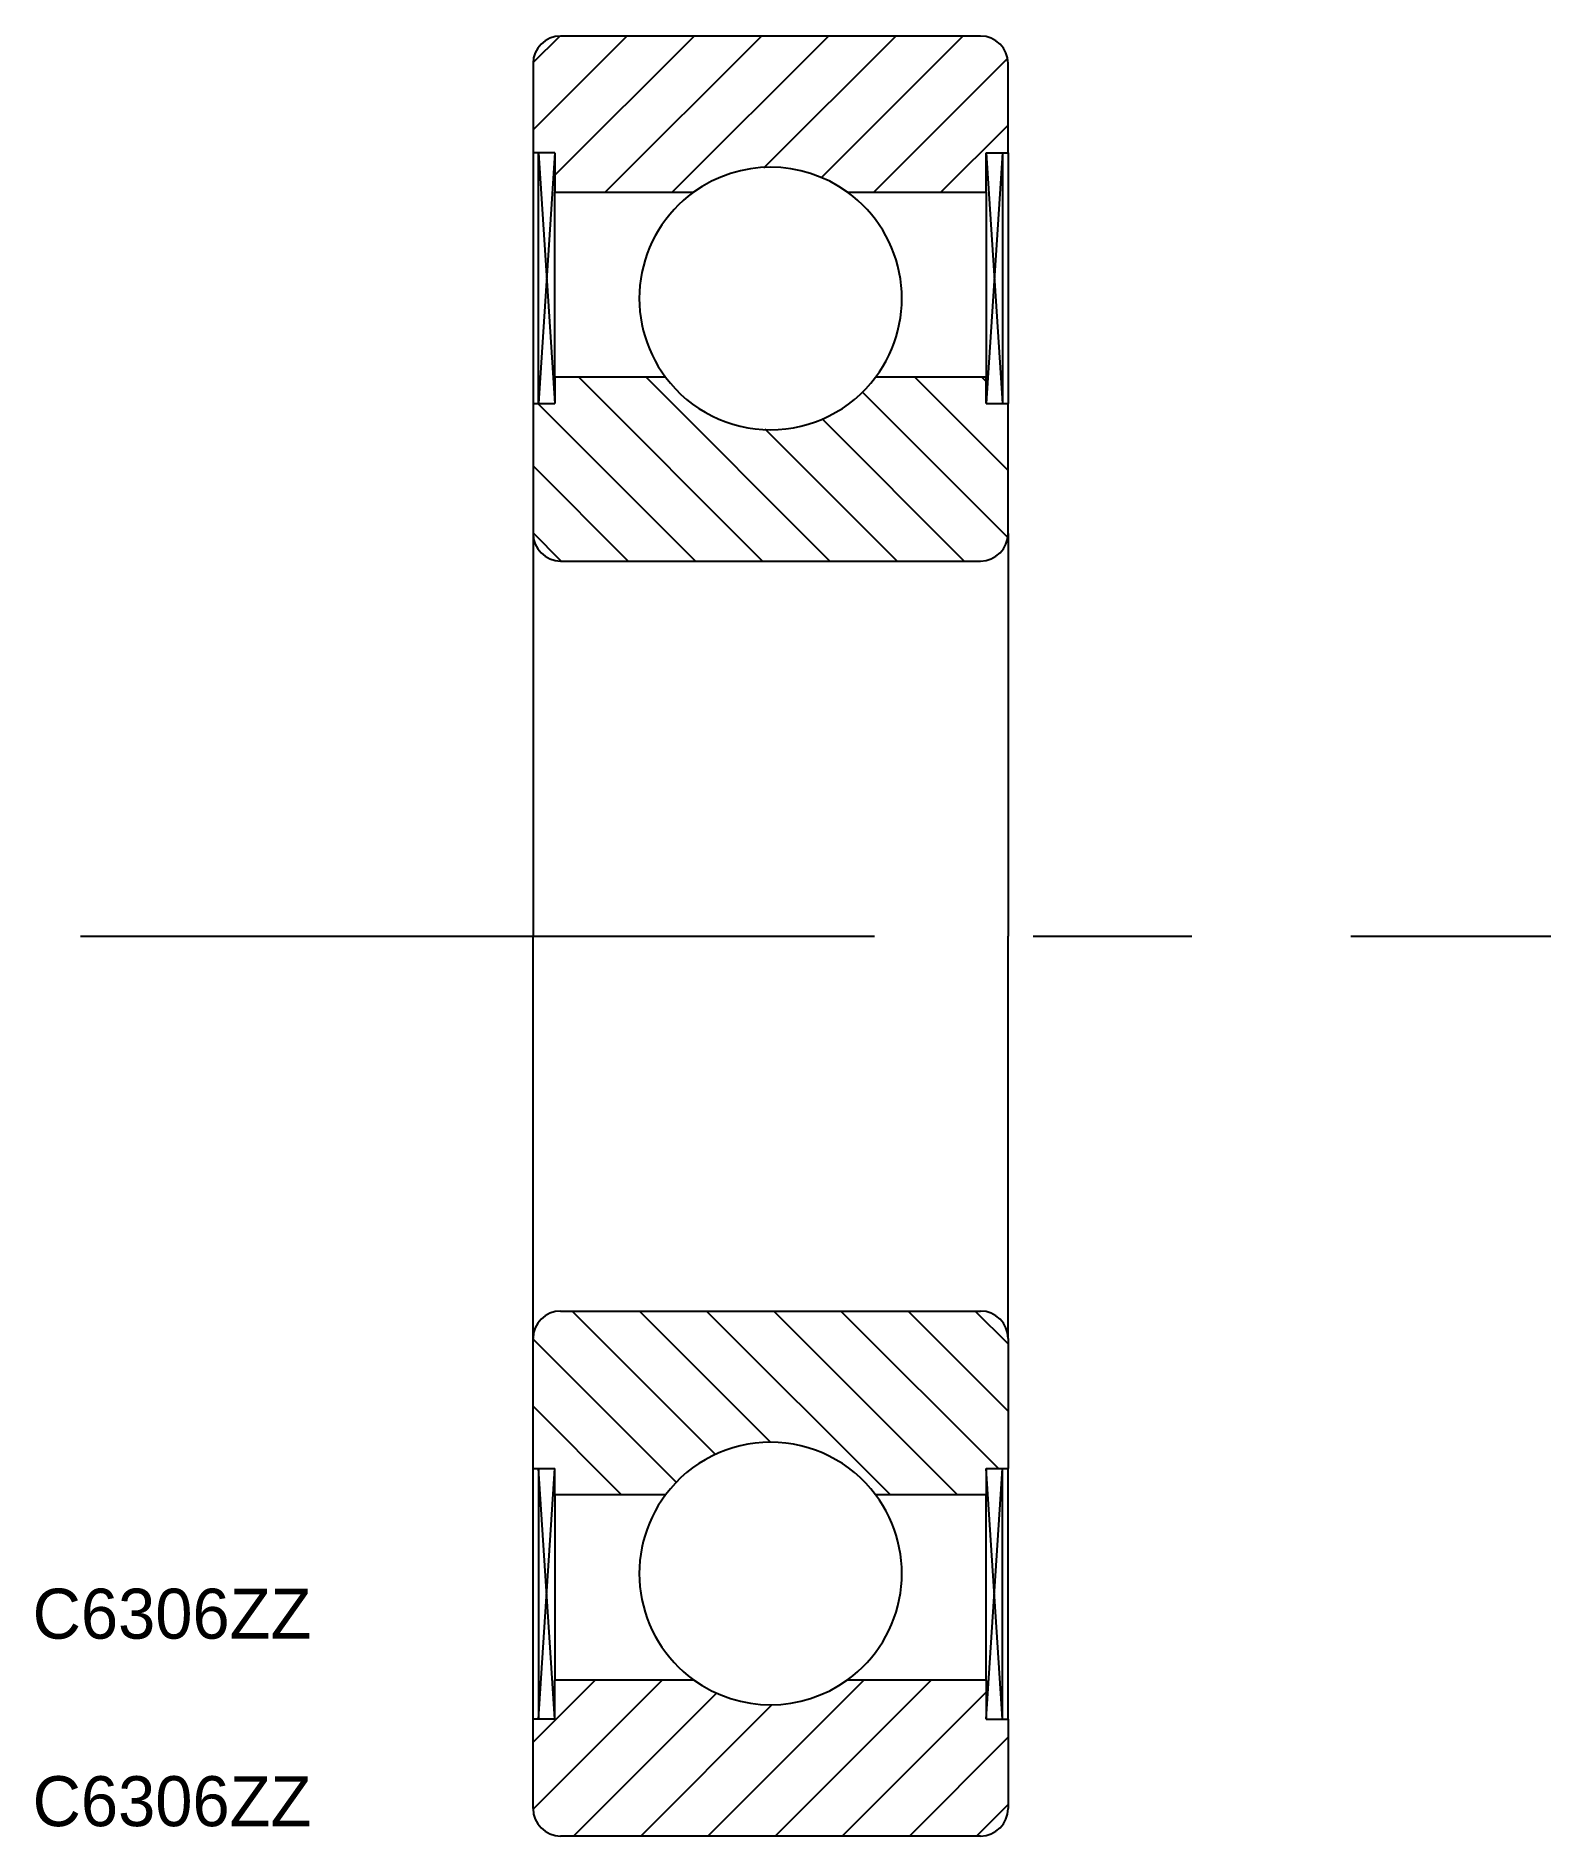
# Model space of a CAD drawing. Extents: x 26.2 to 86.8, y 22.2 to 94.2.
import ezdxf

# ---------------------------------------------------------------- set-up
doc = ezdxf.new("R2010")
doc.units = 0
doc.linetypes.add('CENTER', pattern=[50.8, 31.75, -6.35, 6.35, -6.35])
doc.layers.get('0').update_dxf_attribs({"linetype": 'CONTINUOUS'})
doc.layers.add('CENTER', color=1, linetype='CENTER')

msp = doc.modelspace()

# ---------------------------------------------------------------- linework, layer by layer
at = {"color": 7}
for p, q in [((46.091, 90.479), (49.847, 94.235)), ((46.094, 93.17), (47.156, 94.232)), ((46.965, 88.666), (52.534, 94.235)), ((63.991, 94.235), (47.191, 94.235)), ((48.971, 87.985), (55.221, 94.235)), ((51.658, 87.985), (57.908, 94.235)), ((55.324, 88.964), (60.595, 94.235)), ((57.609, 88.563), (63.282, 94.235)), ((46.091, 93.135), (46.091, 89.56)), ((59.719, 87.985), (65.071, 93.337)), ((65.091, 89.56), (65.091, 93.135)), ((62.406, 87.985), (65.091, 90.67)), ((46.965, 89.56), (46.091, 89.56)), ((46.091, 89.56), (46.091, 79.535)), ((46.309, 79.535), (46.309, 89.56)), ((46.309, 89.56), (46.965, 79.535)), ((46.965, 89.56), (46.309, 79.535)), ((46.965, 89.56), (46.965, 87.985)), ((64.217, 89.56), (65.091, 89.56)), ((64.217, 87.985), (64.217, 89.56)), ((64.217, 89.56), (64.872, 79.535)), ((64.872, 89.56), (64.217, 79.535)), ((64.872, 89.56), (64.872, 79.535)), ((65.091, 89.56), (65.091, 79.535)), ((46.965, 80.585), (46.965, 87.985)), ((46.965, 87.985), (52.509, 87.985)), ((58.673, 87.985), (64.217, 87.985)), ((64.217, 87.985), (64.217, 80.585)), ((46.965, 80.585), (46.965, 79.535)), ((51.391, 80.585), (46.965, 80.585)), ((55.274, 73.235), (47.924, 80.585)), ((57.961, 73.235), (50.611, 80.585)), ((65.076, 74.181), (59.259, 79.998)), ((64.217, 80.585), (59.791, 80.585)), ((65.091, 76.853), (61.359, 80.585)), ((64.217, 80.414), (64.046, 80.585)), ((64.217, 79.535), (64.217, 80.585)), ((46.091, 79.535), (46.091, 74.335)), ((46.091, 79.535), (46.965, 79.535)), ((52.587, 73.235), (46.287, 79.535)), ((64.217, 79.535), (65.091, 79.535)), ((65.091, 74.335), (65.091, 79.535)), ((60.648, 73.235), (55.378, 78.505)), ((63.335, 73.235), (57.65, 78.92)), ((49.9, 73.235), (46.091, 77.044)), ((47.213, 73.235), (46.091, 74.357)), ((46.091, 74.335), (46.091, 58.235)), ((65.091, 74.335), (65.091, 58.235)), ((47.191, 73.235), (63.991, 73.235)), ((46.091, 42.135), (46.091, 58.235)), ((65.091, 42.135), (65.091, 58.235)), ((47.191, 43.235), (63.991, 43.235)), ((53.405, 37.486), (47.656, 43.235)), ((55.593, 37.985), (50.343, 43.235)), ((60.38, 35.885), (53.03, 43.235)), ((63.067, 35.885), (55.717, 43.235)), ((64.704, 36.935), (58.404, 43.235)), ((65.091, 39.235), (61.091, 43.235)), ((65.091, 41.922), (63.778, 43.235)), ((46.091, 36.935), (46.091, 42.135)), ((51.832, 36.372), (46.091, 42.113)), ((65.091, 42.135), (65.091, 36.935)), ((49.632, 35.885), (46.091, 39.426)), ((46.091, 26.91), (46.091, 36.935)), ((46.091, 36.935), (46.965, 36.935)), ((46.309, 36.935), (46.309, 26.91)), ((46.309, 26.91), (46.965, 36.935)), ((46.965, 26.91), (46.309, 36.935)), ((46.965, 35.885), (46.965, 36.935)), ((64.217, 36.935), (64.217, 35.885)), ((64.217, 26.91), (64.872, 36.935)), ((64.872, 26.91), (64.217, 36.935)), ((64.217, 36.935), (65.091, 36.935)), ((64.872, 26.91), (64.872, 36.935)), ((65.091, 26.91), (65.091, 36.935)), ((51.391, 35.885), (46.965, 35.885)), ((46.965, 35.885), (46.965, 28.485)), ((64.217, 35.885), (59.791, 35.885)), ((64.217, 28.485), (64.217, 35.885)), ((46.091, 23.304), (51.272, 28.485)), ((46.091, 25.991), (48.585, 28.485)), ((46.965, 26.91), (46.965, 28.485)), ((46.965, 28.485), (52.509, 28.485)), ((53.083, 22.235), (59.333, 28.485)), ((55.77, 22.235), (62.02, 28.485)), ((58.673, 28.485), (64.217, 28.485)), ((64.217, 28.485), (64.217, 26.91)), ((47.709, 22.235), (53.426, 27.952)), ((50.396, 22.235), (55.646, 27.485)), ((58.457, 22.235), (64.217, 27.995)), ((46.091, 23.335), (46.091, 26.91)), ((46.965, 26.91), (46.091, 26.91)), ((64.217, 26.91), (65.091, 26.91)), ((65.091, 26.91), (65.091, 23.335)), ((61.144, 22.235), (65.091, 26.182)), ((63.831, 22.235), (65.091, 23.495)), ((63.991, 22.235), (47.191, 22.235))]:
    msp.add_line(p, q, dxfattribs=at)
for centre, radius, start, end in [((47.191, 93.135), 1.1, 90, 180), ((63.991, 93.135), 1.1, 0, 90), ((55.591, 83.735), 5.25, 54.04943, 125.95057), ((55.591, 83.735), 5.25, 125.95057, 216.8699), ((55.591, 83.735), 5.25, 323.1301, 54.04943), ((55.591, 83.735), 5.25, 216.8699, 323.1301), ((47.191, 74.335), 1.1, 180, 270), ((63.991, 74.335), 1.1, 270, 0), ((47.191, 42.135), 1.1, 90, 180), ((63.991, 42.135), 1.1, 0, 90), ((55.591, 32.735), 5.25, 36.8699, 143.1301), ((55.591, 32.735), 5.25, 143.1301, 234.04943), ((55.591, 32.735), 5.25, 305.95057, 36.8699), ((55.591, 32.735), 5.25, 234.04943, 305.95057), ((47.191, 23.335), 1.1, 180, 270), ((63.991, 23.335), 1.1, 270, 0)]:
    msp.add_arc(centre, radius, start, end, dxfattribs=at)
at = {"layer": 'CENTER', "color": 1, "linetype": 'CENTER'}
msp.add_line((27.991, 58.235), (86.803, 58.235), dxfattribs=at)

# ---------------------------------------------------------------- texts
at = {"color": 7, "linetype": 'CONTINUOUS'}
for p in [(26.076, 30.128), (26.076, 22.628)]:
    msp.add_text('C6306ZZ', height=2, dxfattribs=at).set_placement(p)

doc.saveas('drawing.dxf')
